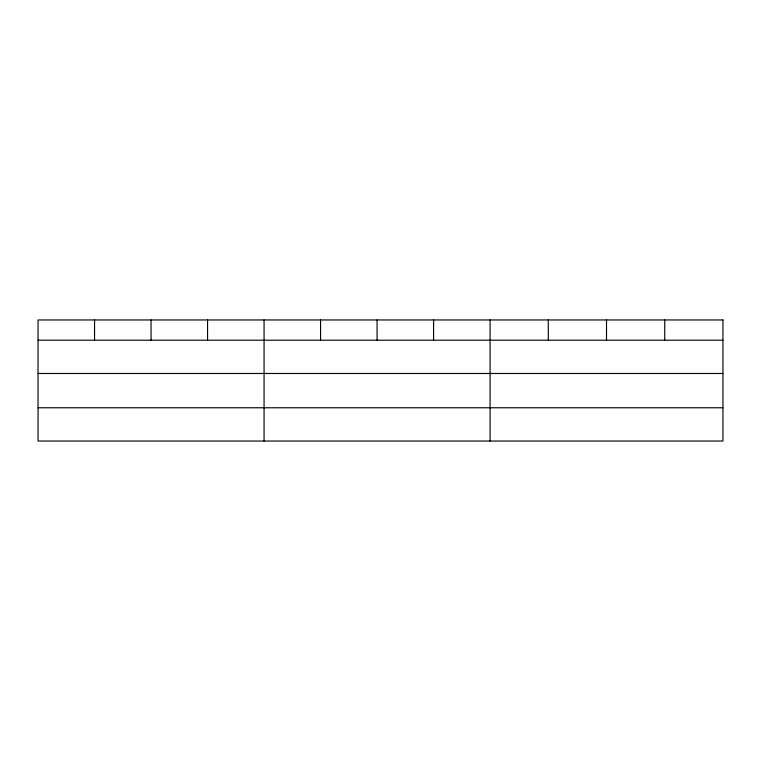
<?xml version="1.0" encoding="UTF-8"?>
<svg xmlns="http://www.w3.org/2000/svg" width="761" height="761" viewBox="0 0 761 761"><rect width="100%" height="100%" fill="white"/><g stroke="black" fill="none" stroke-linecap="round" stroke-linejoin="round"><path stroke-width="1.14" d="M38.05 340.205L722.95 340.205M38.05 373.48L722.95 373.48M38.05 407.763L722.95 407.763M664.733 319.962L664.733 340.205M606.517 319.962L606.517 340.205M548.301 319.962L548.301 340.205M490.084 319.962L490.084 441.038M433.58 319.962L433.58 340.205M377.075 319.962L377.075 340.205M320.571 319.962L320.571 340.205M264.067 319.962L264.067 441.038M207.563 319.962L207.563 340.205M151.059 319.962L151.059 340.205M94.554 319.962L94.554 340.205M722.95 319.962L38.05 319.962L38.05 441.038L722.95 441.038L722.95 319.962"/></g></svg>
